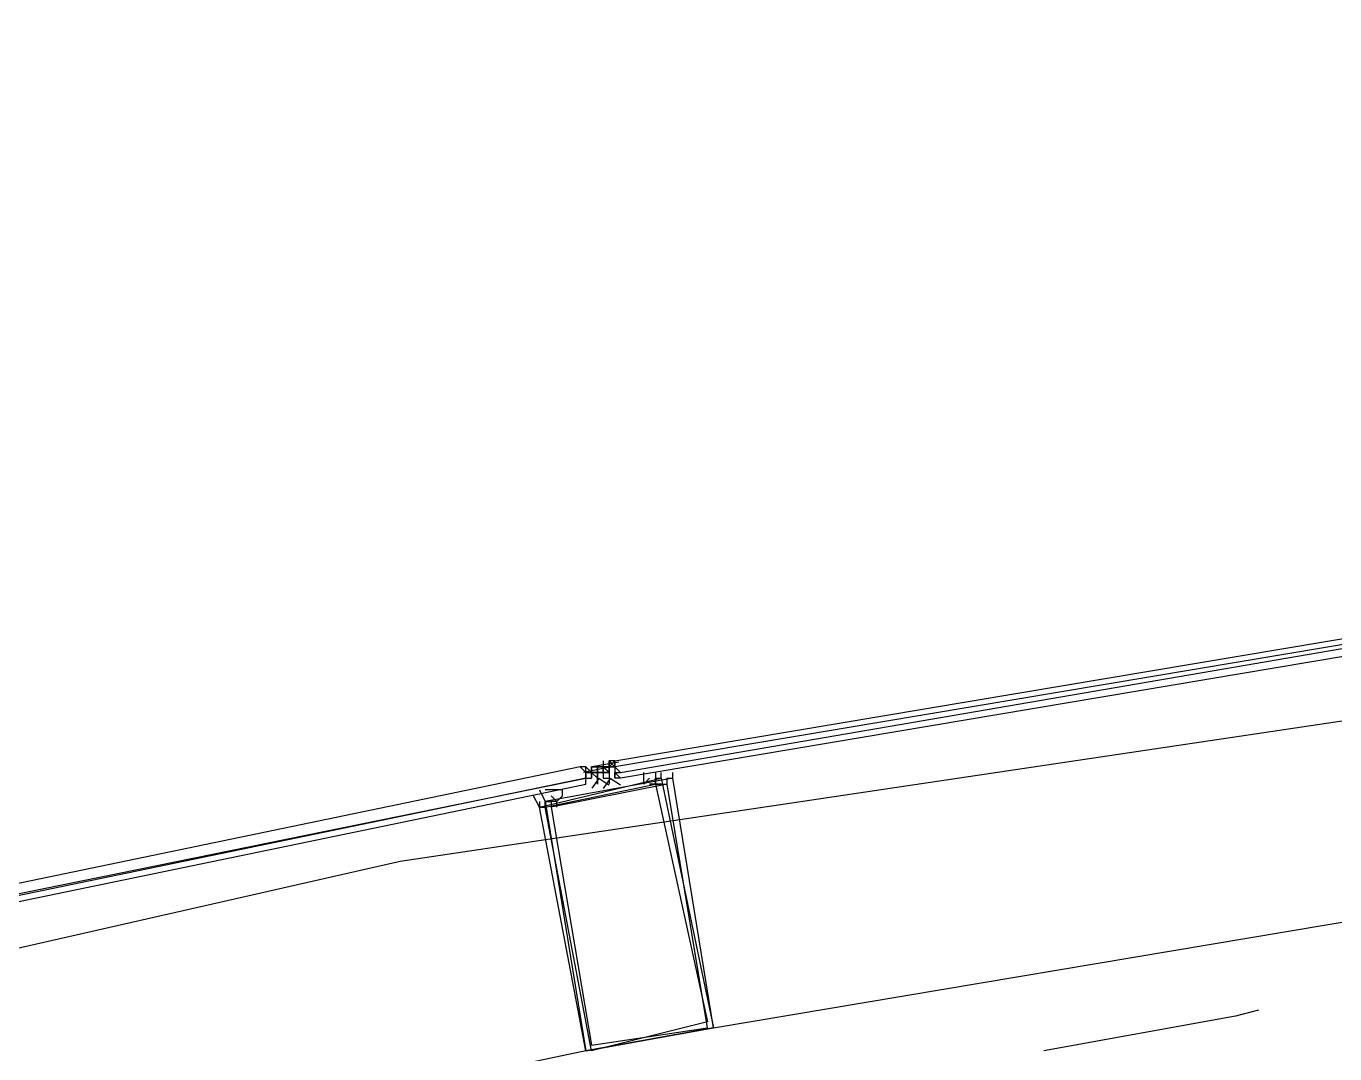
# Model space of a CAD drawing. Header units: feet. Extents: x -84 to 198, y -22 to 181.
# Drawn here: x 66.34 to 69.349, y 151.611 to 153.973 of the extents above; entities that cross this region are included whole.
import ezdxf

# ---------------------------------------------------------------- set-up
doc = ezdxf.new("R2010")
doc.units = ezdxf.units.FT
doc.layers.add('A-AREA-UNIDAD', color=30, linetype='CONTINUOUS')
doc.layers.add('A-LINEA', color=7, linetype='CONTINUOUS')

msp = doc.modelspace()

# ---------------------------------------------------------------- linework, layer by layer
at = {"layer": 'A-AREA-UNIDAD'}
msp.add_lwpolyline([(86.112, 153.9733), (76.032, 153.3689), (67.2, 152.0533), (60.16, 150.4533), (60.08, 150.2578), (59.44, 150.2578), (56.48, 149.4222)], dxfattribs=at)
at = {"layer": 'A-LINEA'}
for p, q in [((67.6133, 152.2711), (67.6133, 152.2711)), ((67.6215, 152.2586), (67.6783, 152.2703)), ((67.6267, 152.2711), (67.6267, 152.2711)), ((67.6267, 152.2711), (67.6267, 152.2711)), ((67.6267, 152.2578), (67.6267, 152.2711)), ((67.6267, 152.2711), (67.6267, 152.2711)), ((67.6267, 152.2711), (67.6267, 152.2711)), ((67.6267, 152.2711), (67.6267, 152.2711)), ((67.6267, 152.2711), (67.6267, 152.2711)), ((67.6267, 152.2578), (67.6267, 152.2711)), ((67.6267, 152.2711), (67.6267, 152.2711)), ((67.6267, 152.2711), (67.64, 152.2578)), ((67.6267, 152.2711), (67.6267, 152.2711)), ((67.6267, 152.2711), (67.6267, 152.2711)), ((67.6267, 152.2711), (67.6267, 152.2711)), ((67.6267, 152.2711), (67.6267, 152.2711)), ((67.6267, 152.2711), (67.6267, 152.2711)), ((67.6267, 152.2711), (67.6267, 152.2711)), ((67.6267, 152.2711), (67.6267, 152.2711)), ((67.6267, 152.2711), (67.6267, 152.2711)), ((67.6533, 152.2711), (67.64, 152.2711)), ((67.6533, 152.2711), (67.64, 152.2711)), ((67.6533, 152.2711), (67.64, 152.2711)), ((67.64, 152.2711), (67.64, 152.2711)), ((67.64, 152.2711), (67.64, 152.2711)), ((67.64, 152.2711), (67.64, 152.2711)), ((67.64, 152.2711), (67.6533, 152.2711)), ((67.64, 152.2711), (67.6533, 152.2711)), ((67.64, 152.2711), (67.64, 152.2711)), ((67.64, 152.2578), (67.64, 152.2711)), ((67.64, 152.2711), (67.64, 152.2711)), ((67.64, 152.2711), (67.64, 152.2711)), ((67.64, 152.2711), (67.64, 152.2711)), ((67.64, 152.2711), (67.64, 152.2711)), ((67.64, 152.2711), (67.64, 152.2711)), ((67.64, 152.2711), (67.64, 152.2711)), ((67.64, 152.2711), (67.64, 152.2711)), ((67.64, 152.2711), (67.6533, 152.2711)), ((67.64, 152.2711), (67.6533, 152.2711)), ((67.64, 152.2711), (67.64, 152.2711)), ((67.64, 152.2711), (67.64, 152.2711)), ((67.64, 152.2711), (67.64, 152.2711)), ((67.64, 152.2711), (67.64, 152.2711)), ((67.64, 152.2711), (67.64, 152.2711)), ((67.64, 152.2711), (67.64, 152.2711)), ((67.64, 152.2711), (67.64, 152.2578)), ((67.64, 152.2711), (67.64, 152.2578)), ((67.64, 152.2711), (67.64, 152.2711)), ((67.64, 152.2711), (67.64, 152.2711)), ((67.64, 152.2711), (67.64, 152.2711)), ((67.64, 152.2711), (67.64, 152.2578)), ((67.6533, 152.2711), (67.64, 152.2711)), ((67.6533, 152.2711), (67.64, 152.2711)), ((67.6533, 152.2711), (67.64, 152.2711)), ((67.6533, 152.2711), (67.64, 152.2711)), ((67.645, 152.2724), (67.7022, 152.2821)), ((67.6533, 152.2711), (67.6533, 152.2711)), ((67.6533, 152.2711), (67.6533, 152.2711)), ((67.6533, 152.2711), (67.6533, 152.2711)), ((67.6533, 152.2711), (67.6533, 152.2711)), ((67.6533, 152.2711), (67.6533, 152.2711)), ((67.6533, 152.2711), (67.6533, 152.2711)), ((67.6533, 152.2711), (67.6533, 152.2711)), ((67.6667, 152.2711), (67.6533, 152.2711)), ((67.6533, 152.2711), (67.6533, 152.2711)), ((67.6533, 152.2711), (67.6533, 152.2711)), ((67.6533, 152.2711), (67.6533, 152.2711)), ((67.6533, 152.2711), (67.6533, 152.2711)), ((67.6533, 152.2711), (67.6533, 152.2711)), ((67.6533, 152.2711), (67.6533, 152.2711)), ((67.6533, 152.2711), (67.6533, 152.2578)), ((67.6533, 152.2578), (67.6533, 152.2711)), ((67.6533, 152.2711), (67.6533, 152.2578)), ((67.6533, 152.2578), (67.6533, 152.2711)), ((67.6533, 152.2711), (67.6533, 152.2711)), ((67.6533, 152.2711), (67.6533, 152.2711)), ((67.6533, 152.2711), (67.6533, 152.2711)), ((67.6533, 152.2711), (67.6533, 152.2711)), ((67.6533, 152.2711), (67.6533, 152.2711)), ((67.6533, 152.2711), (67.6667, 152.2711)), ((67.6533, 152.2711), (67.6533, 152.2711)), ((67.6533, 152.2711), (67.6533, 152.2711)), ((67.6533, 152.2711), (67.6533, 152.2711)), ((67.6533, 152.2711), (67.6533, 152.2711)), ((67.6533, 152.2711), (67.6533, 152.2711)), ((67.6533, 152.2711), (67.6533, 152.2711)), ((67.6533, 152.2711), (67.6533, 152.2711)), ((67.6533, 152.2711), (67.6533, 152.2711)), ((67.6533, 152.2711), (67.6533, 152.2711)), ((67.6533, 152.2711), (67.6533, 152.2711)), ((67.6533, 152.2578), (67.6533, 152.2711)), ((67.6533, 152.2711), (67.6533, 152.2711)), ((67.6533, 152.2578), (67.6533, 152.2711)), ((67.6533, 152.2711), (67.6533, 152.2711)), ((67.6533, 152.2711), (67.6533, 152.2578)), ((67.6533, 152.2711), (67.6533, 152.2711)), ((67.6533, 152.2711), (67.6533, 152.2711)), ((67.6667, 152.2844), (67.6667, 152.2711)), ((67.6667, 152.2844), (67.6667, 152.2844)), ((67.6667, 152.2844), (67.6667, 152.2844)), ((67.6667, 152.2711), (67.6667, 152.2711)), ((67.6667, 152.2711), (67.6667, 152.2711)), ((67.6667, 152.2711), (67.6667, 152.2711)), ((67.6667, 152.2711), (67.6667, 152.2711)), ((67.6667, 152.2711), (67.6667, 152.2711)), ((67.6667, 152.2711), (67.6667, 152.2711)), ((67.68, 152.2578), (67.6667, 152.2711)), ((67.6667, 152.2711), (67.6667, 152.2711)), ((67.68, 152.2711), (67.6667, 152.2711)), ((67.6667, 152.2711), (67.6667, 152.2711)), ((67.6667, 152.2711), (67.6667, 152.2578)), ((67.6667, 152.2711), (67.6667, 152.2711)), ((67.6667, 152.2711), (67.6667, 152.2711)), ((67.6667, 152.2711), (67.6667, 152.2711)), ((67.6667, 152.2711), (67.6667, 152.2711)), ((67.6667, 152.2578), (67.6667, 152.2711)), ((67.6667, 152.2711), (67.6667, 152.2711)), ((67.6667, 152.2711), (67.6667, 152.2711)), ((67.6667, 152.2711), (67.6667, 152.2711)), ((67.68, 152.2711), (67.6667, 152.2711)), ((67.6667, 152.2711), (67.6667, 152.2711)), ((67.6667, 152.2711), (67.6667, 152.2578)), ((67.6667, 152.2711), (67.6667, 152.2711)), ((67.6667, 152.2711), (67.6667, 152.2711)), ((67.6667, 152.2711), (67.6667, 152.2711)), ((67.6667, 152.2711), (67.6667, 152.2711)), ((67.6667, 152.2711), (67.68, 152.2711)), ((67.6667, 152.2711), (67.6667, 152.2711)), ((67.6667, 152.2711), (67.6667, 152.2711)), ((67.6667, 152.2711), (67.6667, 152.2711)), ((67.6667, 152.2711), (67.6667, 152.2711)), ((67.6667, 152.2578), (67.6667, 152.2711)), ((67.6667, 152.2711), (67.6667, 152.2711)), ((67.6667, 152.2711), (67.6667, 152.2711)), ((67.6667, 152.2711), (67.6667, 152.2711)), ((67.6667, 152.2711), (67.6667, 152.2711)), ((67.6667, 152.2711), (67.6667, 152.2711)), ((67.6667, 152.2711), (67.6667, 152.2711)), ((67.6667, 152.2711), (67.6667, 152.2711)), ((67.6667, 152.2711), (67.6667, 152.2711)), ((67.6667, 152.2711), (67.6667, 152.2711)), ((67.6667, 152.2711), (67.6667, 152.2711)), ((67.6667, 152.2711), (67.6667, 152.2711)), ((67.6667, 152.2711), (67.6667, 152.2711)), ((67.6667, 152.2711), (67.6667, 152.2711)), ((67.6667, 152.2711), (67.6667, 152.2711)), ((67.6667, 152.2711), (67.6667, 152.2711)), ((67.6667, 152.2711), (67.6667, 152.2711)), ((67.6667, 152.2711), (67.6667, 152.2711)), ((67.6667, 152.2711), (67.6667, 152.2711)), ((67.6667, 152.2711), (67.6667, 152.2711)), ((67.6667, 152.2711), (67.6667, 152.2711)), ((67.6667, 152.2711), (67.6667, 152.2711)), ((67.6667, 152.2711), (67.6667, 152.2711)), ((67.6667, 152.2711), (67.6667, 152.2711)), ((67.6667, 152.2711), (67.6667, 152.2711)), ((67.6667, 152.2711), (67.6667, 152.2711)), ((67.6667, 152.2711), (67.6667, 152.2711)), ((67.6667, 152.2711), (67.6667, 152.2711)), ((67.6667, 152.2578), (67.6667, 152.2711)), ((67.68, 152.2844), (67.68, 152.2844)), ((67.68, 152.2844), (67.68, 152.2844)), ((67.68, 152.2711), (67.68, 152.2844)), ((67.6933, 152.2844), (67.68, 152.2844)), ((67.68, 152.2844), (67.6933, 152.2711)), ((67.68, 152.2844), (67.68, 152.2844)), ((67.68, 152.2844), (67.68, 152.2711)), ((67.68, 152.2844), (67.68, 152.2844)), ((67.68, 152.2844), (67.68, 152.2844)), ((67.6933, 152.2711), (67.68, 152.2711)), ((67.68, 152.2711), (67.68, 152.2711)), ((67.68, 152.2711), (67.68, 152.2711)), ((67.68, 152.2711), (67.68, 152.2711)), ((67.68, 152.2711), (67.68, 152.2711)), ((67.68, 152.2711), (67.68, 152.2711)), ((67.6933, 152.2711), (67.68, 152.2711)), ((67.68, 152.2711), (67.68, 152.2711)), ((67.68, 152.2711), (67.68, 152.2711)), ((67.68, 152.2711), (67.68, 152.2711)), ((67.68, 152.2711), (67.68, 152.2711)), ((67.68, 152.2711), (67.68, 152.2711)), ((67.68, 152.2711), (67.68, 152.2711)), ((67.68, 152.2711), (67.68, 152.2711)), ((67.68, 152.2711), (67.6933, 152.2711)), ((67.68, 152.2711), (67.68, 152.2711)), ((67.68, 152.2711), (67.68, 152.2711)), ((67.68, 152.2711), (67.6933, 152.2711)), ((67.68, 152.2711), (67.68, 152.2711)), ((67.68, 152.2711), (67.68, 152.2711)), ((67.68, 152.2711), (67.68, 152.2711)), ((67.68, 152.2711), (67.68, 152.2711)), ((67.68, 152.2711), (67.68, 152.2711)), ((67.68, 152.2711), (67.68, 152.2711)), ((67.68, 152.2711), (67.68, 152.2711)), ((67.68, 152.2711), (67.68, 152.2711)), ((67.68, 152.2711), (67.68, 152.2711)), ((67.68, 152.2711), (67.68, 152.2711)), ((67.68, 152.2711), (67.68, 152.2711)), ((67.68, 152.2711), (67.68, 152.2711)), ((67.68, 152.2711), (67.68, 152.2711)), ((67.68, 152.2711), (67.68, 152.2711)), ((67.68, 152.2578), (67.68, 152.2711)), ((67.6933, 152.2844), (67.6933, 152.2844)), ((67.6933, 152.2844), (67.6933, 152.2711)), ((67.6933, 152.2844), (67.6933, 152.2844)), ((67.6933, 152.2844), (67.6933, 152.2844)), ((67.6933, 152.2844), (67.6933, 152.2844)), ((67.6933, 152.2844), (67.6933, 152.2844)), ((67.6933, 152.2711), (67.6933, 152.2711)), ((67.6933, 152.2711), (67.6933, 152.2711)), ((67.6933, 152.2711), (67.6933, 152.2711)), ((67.6933, 152.2711), (67.6933, 152.2711)), ((67.6933, 152.2711), (67.6933, 152.2711)), ((67.6933, 152.2711), (67.6933, 152.2711)), ((67.6933, 152.2711), (67.6933, 152.2711)), ((67.6933, 152.2711), (67.6933, 152.2711)), ((67.6933, 152.2711), (67.6933, 152.2711)), ((67.6933, 152.2711), (67.6933, 152.2711)), ((67.6933, 152.2711), (67.6933, 152.2711)), ((67.6933, 152.2711), (67.6933, 152.2711)), ((67.6933, 152.2711), (67.6933, 152.2578)), ((67.6933, 152.2711), (67.6933, 152.2711)), ((67.6933, 152.2711), (67.6933, 152.2711)), ((67.6933, 152.2711), (67.6933, 152.2711)), ((67.6933, 152.2711), (67.6933, 152.2711)), ((67.6933, 152.2711), (67.6933, 152.2711)), ((67.6933, 152.2711), (67.6933, 152.2711)), ((67.6933, 152.2711), (67.6933, 152.2711)), ((67.6933, 152.2711), (67.6933, 152.2711)), ((67.8, 152.2711), (67.8, 152.2711)), ((67.92, 151.6711), (71.5733, 152.2844)), ((67.6267, 152.2578), (67.6267, 152.2578)), ((67.6267, 152.2578), (67.6267, 152.2578)), ((67.6267, 152.2578), (67.6267, 152.2578)), ((67.6267, 152.2578), (67.6267, 152.2578)), ((67.6267, 152.2578), (67.6267, 152.2578)), ((67.6267, 152.2578), (67.6267, 152.2578)), ((67.6267, 152.2578), (67.6267, 152.2578)), ((67.6267, 152.2578), (67.64, 152.2578)), ((67.6267, 152.2578), (67.6267, 152.2578)), ((67.6267, 152.2578), (67.64, 152.2578)), ((67.6267, 152.2578), (67.6267, 152.2578)), ((67.6267, 152.2578), (67.6267, 152.2578)), ((67.6267, 152.2578), (67.6267, 152.2578)), ((67.6267, 152.2578), (67.6267, 152.2578)), ((67.6267, 152.2578), (67.6267, 152.2578)), ((67.6267, 152.2578), (67.6267, 152.2578)), ((67.6267, 152.2578), (67.6267, 152.2578)), ((67.6267, 152.2578), (67.6267, 152.2578)), ((67.6267, 152.2578), (67.6267, 152.2578)), ((67.6267, 152.2578), (67.6267, 152.2444)), ((67.6267, 152.2578), (67.6267, 152.2444)), ((67.6267, 152.2578), (67.6267, 152.2578)), ((67.6267, 152.2578), (67.6267, 152.2578)), ((67.6267, 152.2578), (67.6267, 152.2578)), ((67.6267, 152.2578), (67.6267, 152.2578)), ((67.6267, 152.2578), (67.6267, 152.2578)), ((67.6267, 152.2578), (67.6267, 152.2578)), ((67.6267, 152.2578), (67.6267, 152.2578)), ((67.6267, 152.2311), (67.6267, 152.2444)), ((67.6267, 152.2444), (67.6267, 152.2444)), ((67.6267, 152.2444), (67.64, 152.2444)), ((67.6267, 152.2444), (67.6267, 152.2444)), ((67.6267, 152.2444), (67.6267, 152.2444)), ((67.6267, 152.2444), (67.6267, 152.2444)), ((67.6267, 152.2444), (67.64, 152.2444)), ((67.6267, 152.2444), (67.6267, 152.2444)), ((67.6267, 152.2444), (67.6267, 152.2444)), ((67.6267, 152.2444), (67.6267, 152.2444)), ((67.6267, 152.2444), (67.6267, 152.2444)), ((67.6267, 152.2311), (67.6267, 152.2444)), ((67.6267, 152.2444), (67.6267, 152.2444)), ((67.6267, 152.2444), (67.6267, 152.2444)), ((67.6267, 152.2444), (67.6267, 152.2444)), ((67.6267, 152.2444), (67.6267, 152.2444)), ((67.6267, 152.2444), (67.6267, 152.2444)), ((67.6267, 152.2444), (67.6267, 152.2444)), ((67.64, 152.2578), (67.64, 152.2578)), ((67.64, 152.2578), (67.64, 152.2578)), ((67.64, 152.2578), (67.64, 152.2578)), ((67.64, 152.2578), (67.64, 152.2578)), ((67.64, 152.2578), (67.64, 152.2578)), ((67.6533, 152.2578), (67.64, 152.2578)), ((67.64, 152.2578), (67.64, 152.2578)), ((67.64, 152.2578), (67.64, 152.2578)), ((67.64, 152.2578), (67.64, 152.2578)), ((67.6533, 152.2578), (67.64, 152.2578)), ((67.64, 152.2578), (67.64, 152.2578)), ((67.64, 152.2578), (67.64, 152.2578)), ((67.64, 152.2578), (67.64, 152.2578)), ((67.64, 152.2578), (67.6533, 152.2578)), ((67.64, 152.2444), (67.64, 152.2578)), ((67.64, 152.2578), (67.64, 152.2578)), ((67.64, 152.2578), (67.64, 152.2578)), ((67.64, 152.2578), (67.64, 152.2578)), ((67.64, 152.2578), (67.64, 152.2578)), ((67.64, 152.2578), (67.64, 152.2444)), ((67.64, 152.2578), (67.6533, 152.2578)), ((67.64, 152.2578), (67.64, 152.2578)), ((67.64, 152.2578), (67.64, 152.2578)), ((67.64, 152.2444), (67.64, 152.2578)), ((67.64, 152.2578), (67.64, 152.2578)), ((67.64, 152.2578), (67.64, 152.2578)), ((67.64, 152.2578), (67.6533, 152.2578)), ((67.64, 152.2578), (67.64, 152.2578)), ((67.64, 152.2578), (67.64, 152.2578)), ((67.64, 152.2578), (67.64, 152.2578)), ((67.64, 152.2578), (67.64, 152.2578)), ((67.64, 152.2578), (67.64, 152.2578)), ((67.64, 152.2444), (67.64, 152.2578)), ((67.64, 152.2578), (67.64, 152.2578)), ((67.64, 152.2578), (67.64, 152.2578)), ((67.64, 152.2578), (67.64, 152.2578)), ((67.64, 152.2578), (67.64, 152.2578)), ((67.64, 152.2444), (67.64, 152.2444)), ((67.64, 152.2444), (67.64, 152.2444)), ((67.64, 152.2444), (67.64, 152.2444)), ((67.64, 152.2444), (67.64, 152.2444)), ((67.64, 152.2444), (67.64, 152.2444)), ((67.64, 152.2444), (67.64, 152.2444)), ((67.64, 152.2444), (67.64, 152.2444)), ((67.64, 152.2444), (67.64, 152.2444)), ((67.64, 152.2444), (67.64, 152.2444)), ((67.64, 152.2444), (67.64, 152.2444)), ((67.64, 152.2444), (67.64, 152.2444)), ((67.64, 152.2444), (67.64, 152.2444)), ((67.64, 152.2444), (67.64, 152.2444)), ((67.64, 152.2444), (67.64, 152.2444)), ((67.64, 152.2444), (67.64, 152.2444)), ((67.64, 152.2444), (67.64, 152.2444)), ((67.6533, 152.2444), (67.6533, 152.2578)), ((67.6533, 152.2578), (67.6533, 152.2578)), ((67.6533, 152.2578), (67.6533, 152.2578)), ((67.6533, 152.2578), (67.6533, 152.2578)), ((67.6533, 152.2578), (67.6533, 152.2578)), ((67.6533, 152.2578), (67.6533, 152.2578)), ((67.6533, 152.2578), (67.6533, 152.2578)), ((67.6667, 152.2578), (67.6533, 152.2578)), ((67.6533, 152.2578), (67.6533, 152.2444)), ((67.6533, 152.2578), (67.6533, 152.2578)), ((67.6533, 152.2578), (67.6533, 152.2578)), ((67.6533, 152.2578), (67.6533, 152.2578)), ((67.6533, 152.2578), (67.6533, 152.2578)), ((67.6533, 152.2578), (67.6533, 152.2578)), ((67.6533, 152.2578), (67.6533, 152.2578)), ((67.6533, 152.2578), (67.6533, 152.2578)), ((67.6533, 152.2578), (67.6533, 152.2578)), ((67.6533, 152.2578), (67.6533, 152.2578)), ((67.6533, 152.2578), (67.6533, 152.2578)), ((67.6533, 152.2578), (67.6533, 152.2578)), ((67.6533, 152.2578), (67.6533, 152.2578)), ((67.6533, 152.2578), (67.6533, 152.2578)), ((67.6533, 152.2578), (67.6533, 152.2578)), ((67.6533, 152.2578), (67.6533, 152.2578)), ((67.6533, 152.2578), (67.6533, 152.2578)), ((67.6533, 152.2578), (67.6533, 152.2578)), ((67.6533, 152.2578), (67.6533, 152.2578)), ((67.6533, 152.2578), (67.6533, 152.2578)), ((67.6533, 152.2578), (67.6533, 152.2578)), ((67.6533, 152.2578), (67.6533, 152.2578)), ((67.6533, 152.2578), (67.6533, 152.2578)), ((67.6533, 152.2578), (67.6533, 152.2578)), ((67.6533, 152.2578), (67.6533, 152.2578)), ((67.6533, 152.2578), (67.6533, 152.2578)), ((67.6533, 152.2578), (67.6533, 152.2578)), ((67.6533, 152.2578), (67.6667, 152.2578)), ((67.6533, 152.2578), (67.6533, 152.2578)), ((67.6533, 152.2578), (67.6533, 152.2578)), ((67.6533, 152.2578), (67.6533, 152.2578)), ((67.6533, 152.2578), (67.6533, 152.2578)), ((67.6533, 152.2578), (67.6667, 152.2578)), ((67.6533, 152.2578), (67.6533, 152.2578)), ((67.6533, 152.2578), (67.6533, 152.2578)), ((67.6533, 152.2578), (67.6533, 152.2578)), ((67.6533, 152.2578), (67.6533, 152.2578)), ((67.6533, 152.2578), (67.6533, 152.2578)), ((67.6533, 152.2578), (67.6533, 152.2578)), ((67.6533, 152.2444), (67.6533, 152.2444)), ((67.6533, 152.2444), (67.6533, 152.2444)), ((67.6533, 152.2444), (67.6533, 152.2444)), ((67.6533, 152.2444), (67.6533, 152.2444)), ((67.6533, 152.2444), (67.6533, 152.2444)), ((67.6533, 152.2444), (67.6533, 152.2444)), ((67.6533, 152.2444), (67.6533, 152.2444)), ((67.6533, 152.2444), (67.6533, 152.2444)), ((67.6533, 152.2444), (67.6533, 152.2444)), ((67.6533, 152.2444), (67.6533, 152.2444)), ((67.6533, 152.2444), (67.6533, 152.2444)), ((67.6533, 152.2311), (67.6533, 152.2444)), ((67.6667, 152.2578), (67.6667, 152.2578)), ((67.6667, 152.2578), (67.6667, 152.2578)), ((67.68, 152.2578), (67.6667, 152.2578)), ((67.6667, 152.2578), (67.6667, 152.2578)), ((67.6667, 152.2578), (67.6667, 152.2578)), ((67.6667, 152.2578), (67.6667, 152.2578)), ((67.6667, 152.2578), (67.6667, 152.2578)), ((67.6667, 152.2578), (67.6667, 152.2578)), ((67.6667, 152.2578), (67.6667, 152.2578)), ((67.6667, 152.2578), (67.6667, 152.2578)), ((67.6667, 152.2578), (67.6667, 152.2578)), ((67.6667, 152.2578), (67.6667, 152.2578)), ((67.6667, 152.2578), (67.6667, 152.2578)), ((67.6667, 152.2578), (67.6667, 152.2578)), ((67.6667, 152.2578), (67.6667, 152.2578)), ((67.6667, 152.2578), (67.6667, 152.2578)), ((67.6667, 152.2578), (67.6667, 152.2578)), ((67.6667, 152.2578), (67.6667, 152.2578)), ((67.6667, 152.2578), (67.6667, 152.2578)), ((67.6667, 152.2578), (67.6667, 152.2578)), ((67.6667, 152.2578), (67.6667, 152.2578)), ((67.6667, 152.2578), (67.6667, 152.2578)), ((67.6667, 152.2578), (67.6667, 152.2578)), ((67.6667, 152.2578), (67.6667, 152.2578)), ((67.6667, 152.2578), (67.6667, 152.2578)), ((67.6667, 152.2578), (67.6667, 152.2578)), ((67.6667, 152.2578), (67.6667, 152.2578)), ((67.68, 152.2578), (67.6667, 152.2578)), ((67.6667, 152.2578), (67.6667, 152.2578)), ((67.6667, 152.2578), (67.6667, 152.2578)), ((67.6667, 152.2578), (67.6667, 152.2444)), ((67.6667, 152.2578), (67.68, 152.2578)), ((67.6667, 152.2578), (67.6667, 152.2578)), ((67.6667, 152.2578), (67.6667, 152.2578)), ((67.6667, 152.2578), (67.6667, 152.2578)), ((67.6667, 152.2578), (67.6667, 152.2578)), ((67.6667, 152.2578), (67.6667, 152.2578)), ((67.6667, 152.2578), (67.6667, 152.2578)), ((67.6667, 152.2578), (67.6667, 152.2578)), ((67.6667, 152.2578), (67.6667, 152.2578)), ((67.6667, 152.2578), (67.6667, 152.2578)), ((67.6667, 152.2578), (67.6667, 152.2578)), ((67.6667, 152.2578), (67.6667, 152.2578)), ((67.6667, 152.2578), (67.6667, 152.2578)), ((67.6667, 152.2578), (67.6667, 152.2578)), ((67.6667, 152.2578), (67.6667, 152.2578)), ((67.6667, 152.2444), (67.68, 152.2444)), ((67.6667, 152.2444), (67.6667, 152.2444)), ((67.6667, 152.2444), (67.6667, 152.2444)), ((67.68, 152.2578), (67.68, 152.2578)), ((67.68, 152.2578), (67.68, 152.2578)), ((67.68, 152.2578), (67.68, 152.2578)), ((67.68, 152.2578), (67.68, 152.2578)), ((67.68, 152.2578), (67.68, 152.2578)), ((67.68, 152.2578), (67.68, 152.2578)), ((67.68, 152.2578), (67.68, 152.2578)), ((67.68, 152.2578), (67.68, 152.2578)), ((67.68, 152.2578), (67.68, 152.2578)), ((67.68, 152.2578), (67.68, 152.2578)), ((67.68, 152.2578), (67.68, 152.2578)), ((67.68, 152.2578), (67.68, 152.2578)), ((67.68, 152.2578), (67.68, 152.2578)), ((67.68, 152.2578), (67.68, 152.2578)), ((67.68, 152.2578), (67.68, 152.2578)), ((67.68, 152.2578), (67.68, 152.2578)), ((67.68, 152.2578), (67.68, 152.2578)), ((67.68, 152.2578), (67.68, 152.2578)), ((67.68, 152.2578), (67.68, 152.2578)), ((67.68, 152.2578), (67.68, 152.2578)), ((67.68, 152.2578), (67.68, 152.2578)), ((67.68, 152.2578), (67.68, 152.2578)), ((67.68, 152.2578), (67.68, 152.2578)), ((67.68, 152.2578), (67.68, 152.2578)), ((67.68, 152.2578), (67.68, 152.2578)), ((67.68, 152.2578), (67.68, 152.2578)), ((67.68, 152.2578), (67.68, 152.2578)), ((67.68, 152.2578), (67.68, 152.2578)), ((67.68, 152.2578), (67.68, 152.2578)), ((67.68, 152.2578), (67.68, 152.2578)), ((67.68, 152.2578), (67.68, 152.2578)), ((67.68, 152.2578), (67.68, 152.2578)), ((67.68, 152.2578), (67.68, 152.2578)), ((67.68, 152.2578), (67.68, 152.2578)), ((67.68, 152.2578), (67.68, 152.2444)), ((67.68, 152.2578), (67.68, 152.2578)), ((67.68, 152.2578), (67.68, 152.2578)), ((67.68, 152.2444), (67.68, 152.2444)), ((67.68, 152.2444), (67.68, 152.2444)), ((67.68, 152.2444), (67.68, 152.2444)), ((67.68, 152.2444), (67.68, 152.2444)), ((67.68, 152.2444), (67.68, 152.2444)), ((67.6933, 152.2578), (67.6933, 152.2578)), ((67.6933, 152.2578), (67.6933, 152.2578)), ((67.6933, 152.2578), (67.6933, 152.2578)), ((67.6933, 152.2578), (67.6933, 152.2578)), ((67.6933, 152.2578), (67.6933, 152.2578)), ((67.6933, 152.2578), (67.6933, 152.2578)), ((67.6933, 152.2444), (67.6933, 152.2578)), ((67.6933, 152.2578), (67.6933, 152.2578)), ((67.6933, 152.2578), (67.6933, 152.2578)), ((67.6933, 152.2578), (67.6933, 152.2578)), ((67.6933, 152.2578), (67.6933, 152.2578)), ((67.6933, 152.2444), (67.6933, 152.2578)), ((67.6933, 152.2578), (67.6933, 152.2578)), ((67.6933, 152.2578), (67.6933, 152.2578)), ((67.6933, 152.2578), (67.6933, 152.2578)), ((67.6933, 152.2578), (67.6933, 152.2578)), ((67.6933, 152.2578), (67.6933, 152.2578)), ((67.6933, 152.2578), (67.6933, 152.2578)), ((67.6933, 152.2578), (67.6933, 152.2578)), ((67.6933, 152.2578), (67.6933, 152.2578)), ((67.6933, 152.2578), (67.6933, 152.2578)), ((67.6933, 152.2578), (67.6933, 152.2578)), ((67.6933, 152.2444), (67.6933, 152.2444)), ((67.6933, 152.2444), (67.6933, 152.2444)), ((67.6933, 152.2444), (67.6933, 152.2444)), ((67.6933, 152.2444), (67.6933, 152.2444)), ((67.6933, 152.2444), (67.6933, 152.2444)), ((67.6933, 152.2444), (67.6933, 152.2444)), ((67.6933, 152.2444), (67.6933, 152.2444)), ((67.6933, 152.2444), (67.6933, 152.2444)), ((67.6933, 152.2444), (67.6933, 152.2444)), ((67.6933, 152.2444), (67.6933, 152.2444)), ((67.6933, 152.2444), (67.6933, 152.2444)), ((67.7733, 152.2578), (67.7733, 152.2578)), ((67.7733, 152.2578), (67.7733, 152.2578)), ((67.5333, 152.2178), (67.5333, 152.2178)), ((67.6267, 152.2311), (67.6267, 152.2311)), ((67.6267, 152.2311), (67.6267, 152.2311)), ((67.6267, 152.2311), (67.6267, 152.2311)), ((67.6267, 152.2311), (67.6267, 152.2311)), ((67.6267, 152.2311), (67.6267, 152.2311)), ((67.6267, 152.2311), (67.6267, 152.2311)), ((67.6267, 152.2311), (67.6267, 152.2311)), ((67.6267, 152.2311), (67.6267, 152.2311)), ((67.6267, 152.2311), (67.6267, 152.2311)), ((67.6267, 152.2311), (67.6267, 152.2311)), ((67.6533, 152.2311), (67.6533, 152.2311)), ((67.6533, 152.2311), (67.6533, 152.2311)), ((67.6533, 152.2311), (67.6533, 152.2311)), ((67.6533, 152.2311), (67.6533, 152.2311)), ((67.6533, 152.2311), (67.6533, 152.2311)), ((67.68, 152.2311), (67.68, 152.2311)), ((67.68, 152.2311), (67.68, 152.2311)), ((67.7733, 152.2311), (67.7733, 152.2311)), ((67.8, 152.2311), (67.8, 152.2311)), ((67.8133, 152.2311), (67.8133, 152.2311)), ((67.5333, 152.2044), (67.5333, 152.2044)), ((67.5467, 152.1911), (67.5467, 152.1911)), ((67.6267, 151.6178), (64, 150.8578))]:
    msp.add_line(p, q, dxfattribs=at)
for points in [[(67.6933, 152.2844), (71.5867, 152.9378), (71.5867, 152.9244), (67.6933, 152.2711), (67.6933, 152.2844)], [(67.6933, 152.2578), (67.7067, 152.2578), (71.5867, 152.9244), (71.5867, 152.9111), (71.6, 152.8978), (71.5867, 152.8978), (67.7067, 152.2444), (67.6933, 152.2578)], [(67.6133, 152.2711), (63.76, 151.4711), (63.76, 151.4578), (67.6267, 152.2444), (67.6267, 152.2578), (67.6133, 152.2711)], [(67.6267, 152.2311), (67.6267, 152.2444), (67.6267, 152.2578), (67.6267, 152.2711), (67.6133, 152.2711)], [(67.64, 152.2444), (67.64, 152.2444), (67.64, 152.2578), (67.6267, 152.2711)], [(67.64, 152.2711), (67.6533, 152.2711), (67.6533, 152.2578)], [(67.64, 152.2711), (67.64, 152.2578), (67.6533, 152.2444), (67.6533, 152.2311)], [(67.6533, 152.2578), (67.6533, 152.2578), (67.6533, 152.2711)], [(67.6667, 152.2711), (67.6667, 152.2578), (67.6533, 152.2578)], [(67.6667, 152.2711), (67.68, 152.2711), (67.6933, 152.2844)], [(67.6667, 152.2844), (67.6667, 152.2711), (67.68, 152.2578), (67.68, 152.2444), (67.68, 152.2311)], [(67.6933, 152.2844), (67.6933, 152.2711), (67.68, 152.2711)], [(67.68, 152.2711), (67.68, 152.2711), (67.68, 152.2578)], [(67.7067, 152.2444), (67.6933, 152.2444), (67.6933, 152.2578), (67.7067, 152.2578), (67.6933, 152.2711), (67.6933, 152.2844)], [(67.6267, 152.2444), (63.76, 151.4444), (63.76, 151.4311), (67.6267, 152.2311), (67.6267, 152.2444)], [(67.92, 151.6711), (67.6267, 151.6178), (67.52, 152.1778), (67.8, 152.2444), (67.92, 151.6711)], [(67.6267, 151.6178), (67.92, 151.6711), (67.8267, 152.2444), (67.5333, 152.1911), (67.6267, 151.6178)], [(67.6267, 152.2311), (67.6267, 152.2444), (67.64, 152.2444)], [(67.6796, 152.2286), (67.6565, 152.2441), (67.6402, 152.2216)], [(67.68, 152.2578), (67.68, 152.2578), (67.6667, 152.2578), (67.6533, 152.2578)], [(67.7062, 152.229), (67.6828, 152.2441), (67.6669, 152.2212)], [(67.6933, 152.2578), (67.6933, 152.2444), (67.6933, 152.2578)], [(67.7733, 152.2444), (67.76, 152.2311), (67.76, 152.2311), (67.76, 152.2578), (67.76, 152.2578), (67.76, 152.2578)], [(67.7867, 152.2311), (67.7867, 152.2311), (67.7733, 152.2311), (67.7867, 152.2311), (67.7867, 152.2311), (67.7867, 152.2311), (67.8, 152.2311), (67.8, 152.2311), (67.7867, 152.2311), (67.7867, 152.2444), (67.7867, 152.2444), (67.8, 152.2444), (67.8, 152.2444), (67.8, 152.2578), (67.8, 152.2578)], [(67.7867, 152.2578), (67.7867, 152.2578), (67.7867, 152.2578), (67.7867, 152.2578), (67.7867, 152.2311), (67.7867, 152.2311), (67.8, 152.2311), (67.8, 152.2311), (67.8, 152.2311), (67.8, 152.2311), (67.8, 152.2311), (67.8133, 152.2311), (67.8133, 152.2311), (67.8133, 152.2311), (67.8133, 152.2311), (67.8133, 152.2311), (67.8133, 152.2444), (67.8133, 152.2444), (67.8267, 152.2444), (67.8267, 152.2444), (67.8267, 152.2578), (67.8267, 152.2578)], [(67.7867, 152.2578), (67.7867, 152.2578), (67.7867, 152.2578)], [(67.7867, 152.2444), (67.7867, 152.2311), (67.7867, 152.2311), (67.7867, 152.2311), (67.7867, 152.2311)], [(67.8, 152.2578), (67.8, 152.2578), (67.8, 152.2578)], [(67.8133, 152.2578), (67.8133, 152.2578), (67.8133, 152.2578)], [(67.52, 152.2178), (67.5333, 152.1911), (67.5333, 152.1911), (67.5467, 152.1911), (67.5467, 152.1911), (67.5467, 152.1911), (67.5467, 152.1911), (67.5467, 152.1911), (67.5467, 152.1778)], [(67.9067, 151.6844), (67.64, 151.6178), (67.5333, 152.1778), (67.7867, 152.2311), (67.9067, 151.6844)], [(67.56, 152.2178), (67.5467, 152.2178), (67.5467, 152.2178), (67.5333, 152.2178), (67.5333, 152.2178), (67.5333, 152.2178)], [(67.64, 151.6311), (67.9067, 151.6711), (67.8133, 152.2311), (67.5467, 152.1778), (67.64, 151.6311)], [(67.56, 152.1778), (67.56, 152.1911), (67.56, 152.1911), (67.56, 152.1911), (67.56, 152.1911), (67.56, 152.1911), (67.5733, 152.2044), (67.5733, 152.2044), (67.5733, 152.2178), (67.5733, 152.2178), (67.56, 152.2178), (67.56, 152.2178)], [(67.8133, 152.2311), (67.8133, 152.2311), (67.8133, 152.2311)], [(67.52, 152.1911), (67.52, 152.1778), (67.52, 152.1778), (67.5067, 152.2044), (67.5067, 152.2044), (67.5067, 152.2044)], [(67.52, 152.2044), (67.52, 152.2044), (67.52, 152.2044)], [(67.5467, 152.2044), (67.5467, 152.2044), (67.5467, 152.2044), (67.56, 152.1911), (67.56, 152.1911), (67.5333, 152.1911), (67.5333, 152.1911), (67.5333, 152.1778), (67.5333, 152.1778), (67.5333, 152.1778), (67.5333, 152.1778), (67.5333, 152.1778), (67.52, 152.1778), (67.52, 152.1778), (67.5333, 152.1778), (67.52, 152.1778), (67.52, 152.1778)], [(67.56, 152.1911), (67.5467, 152.1911), (67.5467, 152.1911), (67.5467, 152.1911), (67.5467, 152.1911)], [(69.1733, 151.7111), (69.12, 151.6978), (68.68, 151.6178)]]:
    msp.add_lwpolyline(points, dxfattribs=at)
msp.add_lwpolyline([(67.5333, 152.1911), (67.5333, 152.1911), (67.5333, 152.1778), (67.5333, 152.1778)], close=True, dxfattribs=at)

doc.saveas('drawing.dxf')
